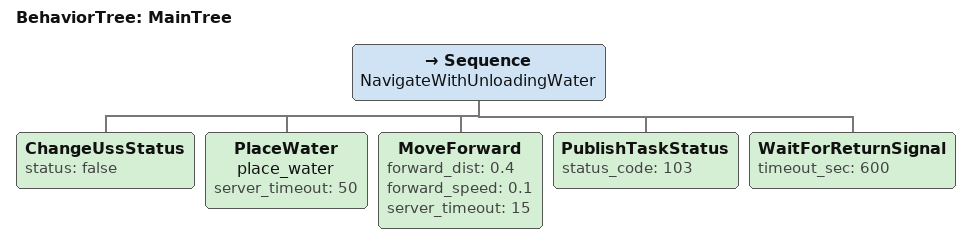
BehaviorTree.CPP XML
<root main_tree_to_execute="MainTree">
  <BehaviorTree ID="MainTree">
    <Sequence name="NavigateWithUnloadingWater">
      <ChangeUssStatus status="false"/>
      <!--Spin spin_dist="3.14"-->
      <PlaceWater name="place_water" server_timeout="50"/>

      <MoveForward forward_dist="0.4" forward_speed="0.1" server_timeout="15"/>
      <PublishTaskStatus status_code="103"/>
      <WaitForReturnSignal timeout_sec="600"/>
    </Sequence>
  </BehaviorTree>
</root>
